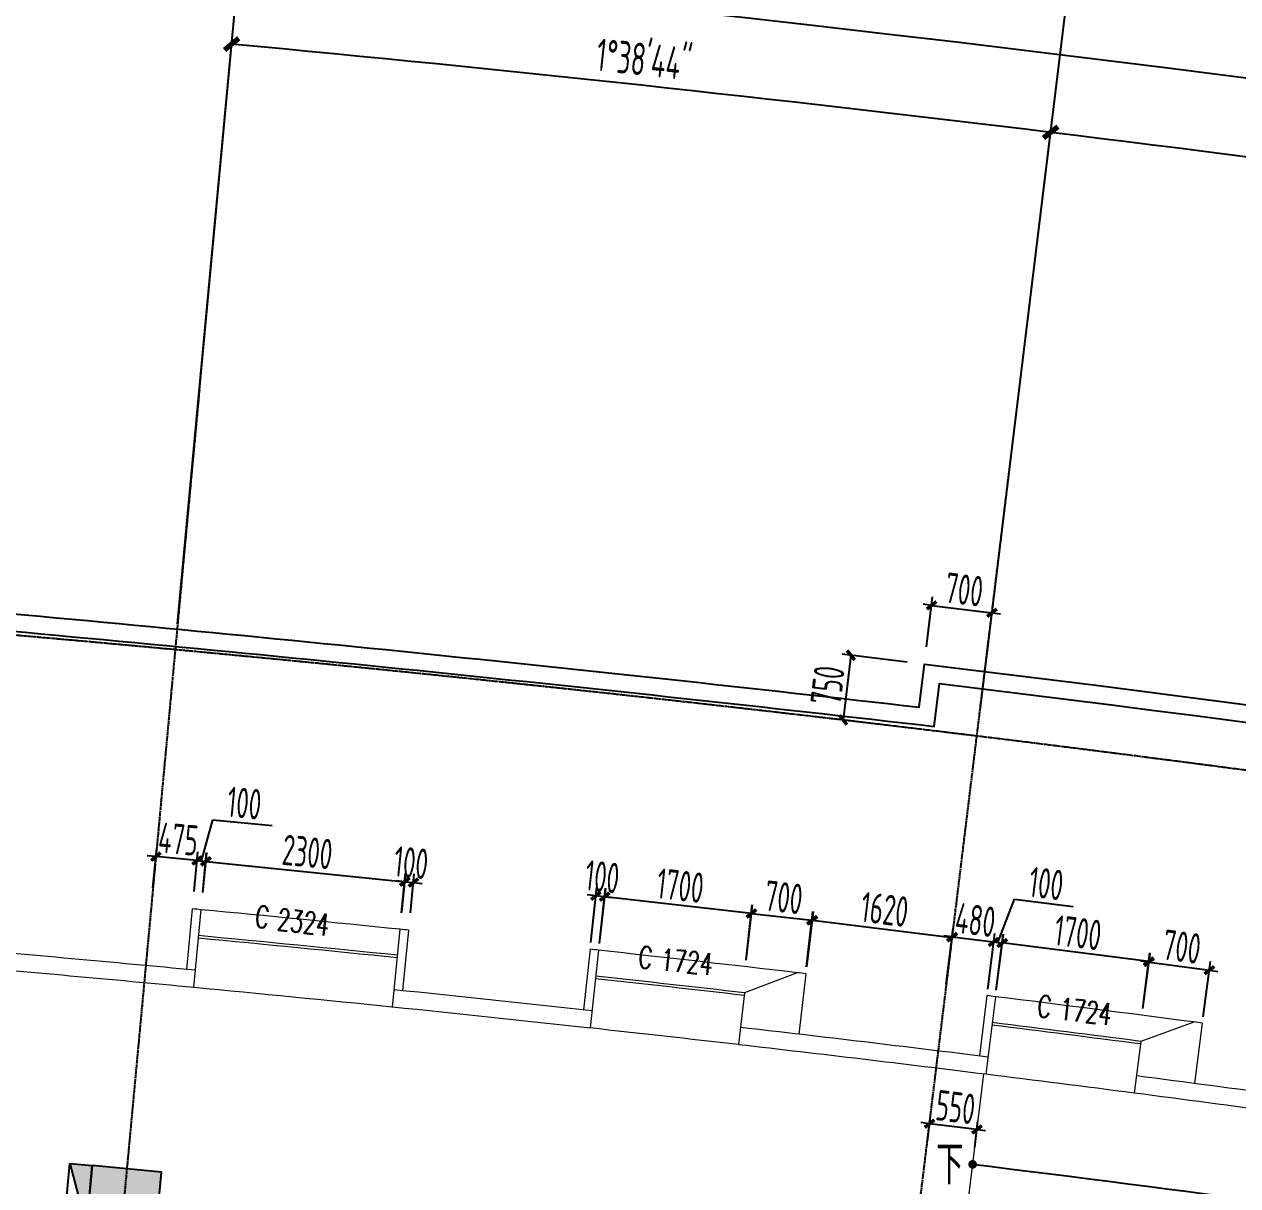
# Model space of a CAD drawing. Header units: millimetres. Extents: x 11515858 to 24947533, y -12784974 to -6116114.
# Drawn here: x 11806993 to 11820965, y -6378442 to -6365076 of the extents above; entities that cross this region are included whole.
import ezdxf
from ezdxf.enums import TextEntityAlignment as Align

# ---------------------------------------------------------------- set-up
doc = ezdxf.new("R2010")
doc.units = ezdxf.units.MM
doc.header["$LTSCALE"] = 10
for name, pattern in [('A2-RG-AXIS$0$CENTER', [2, 1.25, -0.25, 0.25, -0.25]), ('A2-RG-AXIS$0$DOTE', [2.42, 2, -0.2, 0.02, -0.2]), ('A2-RI-F2$0$DOT2', [0.125, 0, -0.125])]:
    doc.linetypes.add(name, pattern=pattern)
for name, color, linetype in [('A2-RB-F2$0$$34$A-DIMS-100', 1, 'Continuous'), ('A2-RB-F2$0$A-DIMS-100', 1, 'Continuous'), ('A2-RG-AXIS$0$A-AXIS', 1, 'Continuous'), ('A2-RG-AXIS$0$A-DIMS-100', 1, 'Continuous'), ('A2-RG-AXIS$0$A-GRID', 1, 'A2-RG-AXIS$0$CENTER'), ('A2-RI-F2$0$$0$AUDIT_D_120618114340-341', 1, 'Continuous'), ('A2-RI-F2$0$0P-FE-HY', 141, 'Continuous'), ('A2-RI-F2$0$A-ROOF-EDGE', 2, 'Continuous'), ('A2-RI-F2$0$A-STRS', 50, 'Continuous'), ('A2-RI-F2$0$A-SYMB-AREA', 4, 'Continuous'), ('A2-RI-F2$0$A-SYMB-DOOR', 4, 'Continuous'), ('A2-RI-F2$0$A-SYMB-NAME', 4, 'Continuous'), ('A2-RS-F2$0$A-HATH-GRAY', 8, 'Continuous'), ('A2-RS-F2$0$A-WALL-CONC', 6, 'Continuous')]:
    doc.layers.add(name, color=color, linetype=linetype)
for name, color, linetype, lineweight in [('A2-RI-F2$0$A-ANNO-TEXT', 2, 'Continuous', 5), ('A2-RI-F2$0$A-FLOR-OTLN', 4, 'A2-RI-F2$0$DOT2', 5), ('A2-RI-F2$0$A-FLOR-STRS', 2, 'Continuous', 5), ('A2-RI-F2$0$A-GLAZ', 140, 'Continuous', 5), ('A2-RI-F2$0$A-WALL', 7, 'Continuous', 5)]:
    doc.layers.add(name, color=color, linetype=linetype, lineweight=lineweight)
doc.styles.add('A2-RB-F2$0$$0$XD2008', font='hzs.shx', dxfattribs={"width": 0.7, "bigfont": 'hztxt.shx'})
doc.styles.add('A2-RB-F2$0$XD2008', font='hzs.shx', dxfattribs={"width": 0.7, "bigfont": 'hztxt.shx'})
doc.styles.add('A2-RG-AXIS$0$XD2008', font='hzs.shx', dxfattribs={"width": 0.7, "bigfont": 'hztxt.shx'})
doc.styles.add('A2-RI-F2$0$ECADI', font='hzs.shx', dxfattribs={"width": 0.7, "bigfont": 'hztxt.shx'})
doc.styles.add('A2-RI-F2$0$ECADI-TXT', font='simplex.shx', dxfattribs={"bigfont": 'hztxt.shx'})
doc.dimstyles.new('A2-RB-F2$0$$0$XD100$0', dxfattribs={"dimscale": 100, "dimtxt": 3.5, "dimasz": 1, "dimexe": 1, "dimexo": 2, "dimgap": 0.5, "dimtad": 1, "dimdec": 0, "dimdsep": 46, "dimtxsty": 'A2-RB-F2$0$$0$XD2008', "dimblk1": 'A2-RB-F2$0$$20$_ArchTick', "dimblk2": 'A2-RB-F2$0$$20$_ArchTick', "dimsah": 1, "dimcen": 2.5, "dimclrt": 4, "dimaunit": 1, "dimadec": 0, "dimazin": 0, "dimtfac": 1, "dimtdec": 0, "dimtix": 1, "dimtmove": 2, "dimatfit": 3, "dimfxl": 0, "dimtolj": 1, "dimtzin": 0, "dimarcsym": 0})
doc.dimstyles.new('A2-RB-F2$0$XD100$0', dxfattribs={"dimscale": 100, "dimtxt": 3.5, "dimasz": 1, "dimexe": 1, "dimexo": 2, "dimgap": 0.5, "dimtad": 1, "dimdec": 0, "dimdsep": 46, "dimtxsty": 'A2-RB-F2$0$XD2008', "dimblk1": 'A2-RB-F2$0$_ArchTick', "dimblk2": 'A2-RB-F2$0$_ArchTick', "dimsah": 1, "dimcen": 2.5, "dimclrt": 4, "dimaunit": 1, "dimadec": 0, "dimazin": 0, "dimtfac": 1, "dimtdec": 0, "dimtix": 1, "dimtmove": 1, "dimatfit": 3, "dimfxl": 0, "dimtolj": 1, "dimtzin": 0, "dimarcsym": 0})
doc.dimstyles.new('A2-RG-AXIS$0$XD150', dxfattribs={"dimscale": 300, "dimtxt": 2.5, "dimasz": 1.5, "dimexe": 1, "dimexo": 2, "dimgap": 0.5, "dimtad": 1, "dimdec": 0, "dimdsep": 46, "dimtxsty": 'A2-RG-AXIS$0$XD2008', "dimcen": 2.5, "dimclrt": 4, "dimaunit": 1, "dimadec": 3, "dimazin": 0, "dimtfac": 1, "dimtdec": 0, "dimtmove": 2, "dimatfit": 3, "dimfxl": 0, "dimtolj": 1, "dimtzin": 0, "dimarcsym": 0})

# ---------------------------------------------------------------- blocks, each defined once
blk = doc.blocks.new('A2-RG-AXIS$0$_ArchTick')
at = {"color": 0, "linetype": 'ByBlock', "const_width": 0.4}
blk.add_lwpolyline([(-0.5, -0.5), (0.5, 0.5)], dxfattribs=at)
blk = doc.blocks.new('*D1242')
at = {"layer": 'A2-RG-AXIS$0$A-DIMS-100', "color": 0, "lineweight": -2, "ltscale": 3, "transparency": 16777216}
for p, q in [((11753070, -6371598), (11752455, -6363872)), ((11854556, -6379588), (11856371, -6372053))]:
    blk.add_line(p, q, dxfattribs=at)
blk.add_arc((11778731, -6694179), 331200, 76.44866, 94.54827, dxfattribs=at)
at = {"layer": 'Defpoints', "color": 0, "ltscale": 3, "transparency": 16777216}
for p in [(11822065, -6365826), (11753093, -6371897), (11854485, -6379879), (11778731, -6694179)]:
    blk.add_point(p, dxfattribs=at)
at = {"layer": 'A2-RG-AXIS$0$A-DIMS-100', "color": 0, "lineweight": -2, "ltscale": 3, "transparency": 16777216, "xscale": 150, "yscale": 150, "zscale": 150}
for p, rotation in [((11752467, -6364022), 184.5482656226652), ((11856336, -6372199), 346.4486630674553)]:
    blk.add_blockref('A2-RG-AXIS$0$_ArchTick', p, dxfattribs=dict(at, rotation=rotation))
at = {"layer": 'A2-RG-AXIS$0$A-DIMS-100', "color": 4, "ltscale": 3, "transparency": 16777216, "insert": (11804749, -6363703), "char_height": 375, "attachment_point": 5, "rotation": 355.4985, "style": 'A2-RG-AXIS$0$XD2008'}
blk.add_mtext('\\A1;18°5\'59"', dxfattribs=at)
blk = doc.blocks.new('*D1292')
at = {"layer": 'A2-RG-AXIS$0$A-DIMS-100', "color": 0, "lineweight": -2, "ltscale": 3, "transparency": 16777216}
for p, q in [((11817998, -6372970), (11818829, -6366171)), ((11827205, -6374230), (11828231, -6367457))]:
    blk.add_line(p, q, dxfattribs=at)
blk.add_arc((11778731, -6694179), 330300, 81.38492, 83.03033, dxfattribs=at)
at = {"layer": 'Defpoints', "color": 0, "ltscale": 3, "transparency": 16777216}
for p in [(11825080, -6367147), (11817961, -6373268), (11827160, -6374527), (11778731, -6694179)]:
    blk.add_point(p, dxfattribs=at)
at = {"layer": 'A2-RG-AXIS$0$A-DIMS-100', "color": 0, "lineweight": -2, "ltscale": 3, "transparency": 16777216, "xscale": 150, "yscale": 150, "zscale": 150}
for p, rotation in [((11818811, -6366319), 173.0303346336148), ((11828208, -6367606), 351.3849162218818)]:
    blk.add_blockref('A2-RG-AXIS$0$_ArchTick', p, dxfattribs=dict(at, rotation=rotation))
at = {"layer": 'A2-RG-AXIS$0$A-DIMS-100', "color": 4, "ltscale": 3, "transparency": 16777216, "insert": (11823554, -6366633), "char_height": 375, "attachment_point": 5, "rotation": 352.2076, "style": 'A2-RG-AXIS$0$XD2008'}
blk.add_mtext('\\A1;1°38\'44"', dxfattribs=at)
blk = doc.blocks.new('*D1296')
at = {"layer": 'A2-RG-AXIS$0$A-DIMS-100', "color": 0, "lineweight": -2, "ltscale": 3, "transparency": 16777216}
for p, q in [((11808758, -6371975), (11809394, -6365154)), ((11817998, -6372970), (11818829, -6366171))]:
    blk.add_line(p, q, dxfattribs=at)
blk.add_arc((11778731, -6694179), 330300, 83.03034, 84.67576, dxfattribs=at)
at = {"layer": 'Defpoints', "color": 0, "ltscale": 3, "transparency": 16777216}
for p in [(11815670, -6365951), (11808730, -6372274), (11817961, -6373268), (11778731, -6694179)]:
    blk.add_point(p, dxfattribs=at)
at = {"layer": 'A2-RG-AXIS$0$A-DIMS-100', "color": 0, "lineweight": -2, "ltscale": 3, "transparency": 16777216, "xscale": 150, "yscale": 150, "zscale": 150}
for p, rotation in [((11809380, -6365304), 174.6757570742864), ((11818811, -6366319), 353.0303386625535)]:
    blk.add_blockref('A2-RG-AXIS$0$_ArchTick', p, dxfattribs=dict(at, rotation=rotation))
at = {"layer": 'A2-RG-AXIS$0$A-DIMS-100', "color": 4, "ltscale": 3, "transparency": 16777216, "insert": (11814131, -6365481), "char_height": 375, "attachment_point": 5, "rotation": 353.853, "style": 'A2-RG-AXIS$0$XD2008'}
blk.add_mtext('\\A1;1°38\'44"', dxfattribs=at)
blk = doc.blocks.new('A2-RB-F2$0$_ArchTick')
at = {"color": 0, "linetype": 'ByBlock', "const_width": 0.4}
blk.add_lwpolyline([(-0.5, -0.5), (0.5, 0.5)], dxfattribs=at)
blk = doc.blocks.new('*D1592')
at = {"layer": 'A2-RB-F2$0$A-DIMS-100', "color": 0, "lineweight": -2, "transparency": 16777216}
for p, q in [((11817159, -6372415), (11816411, -6372325)), ((11816510, -6372337), (11816421, -6373082)), ((11817069, -6373160), (11816321, -6373070))]:
    blk.add_line(p, q, dxfattribs=at)
at = {"layer": 'Defpoints', "color": 0, "transparency": 16777216}
for p in [(11817357, -6372439), (11816421, -6373082), (11817268, -6373184)]:
    blk.add_point(p, dxfattribs=at)
at = {"layer": 'A2-RB-F2$0$A-DIMS-100', "color": 0, "lineweight": -2, "transparency": 16777216, "xscale": 100, "yscale": 100, "zscale": 100}
for p, rotation in [((11816510, -6372337), 83.15410492164929), ((11816421, -6373082), 263.1541049216493)]:
    blk.add_blockref('A2-RB-F2$0$_ArchTick', p, dxfattribs=dict(at, rotation=rotation))
at = {"layer": 'A2-RB-F2$0$A-DIMS-100', "color": 4, "transparency": 16777216, "insert": (11816242, -6372683), "char_height": 350, "attachment_point": 5, "rotation": 83.1541, "style": 'A2-RB-F2$0$XD2008'}
blk.add_mtext('\\A1;750', dxfattribs=at)
blk = doc.blocks.new('*D1593')
at = {"layer": 'A2-RB-F2$0$A-DIMS-100', "color": 0, "lineweight": -2, "transparency": 16777216}
for p, q in [((11817382, -6372241), (11817452, -6371664)), ((11817440, -6371763), (11817341, -6371751)), ((11817440, -6371763), (11818135, -6371848)), ((11818076, -6372326), (11818147, -6371749)), ((11818135, -6371848), (11818234, -6371860))]:
    blk.add_line(p, q, dxfattribs=at)
at = {"layer": 'Defpoints', "color": 0, "transparency": 16777216}
for p in [(11818135, -6371848), (11817357, -6372439), (11818052, -6372524)]:
    blk.add_point(p, dxfattribs=at)
at = {"layer": 'A2-RB-F2$0$A-DIMS-100', "color": 0, "lineweight": -2, "transparency": 16777216, "xscale": 100, "yscale": 100, "zscale": 100}
for p, rotation in [((11817440, -6371763), 353.0303346336293), ((11818135, -6371848), 173.0303346336294)]:
    blk.add_blockref('A2-RB-F2$0$_ArchTick', p, dxfattribs=dict(at, rotation=rotation))
at = {"layer": 'A2-RB-F2$0$A-DIMS-100', "color": 4, "transparency": 16777216, "insert": (11817815, -6371582), "char_height": 350, "attachment_point": 5, "rotation": 353.0303, "style": 'A2-RB-F2$0$XD2008'}
blk.add_mtext('\\A1;700', dxfattribs=at)
blk = doc.blocks.new('A2-RB-F2$0$$20$_ArchTick')
at = {"color": 0, "linetype": 'ByBlock', "const_width": 0.4}
blk.add_lwpolyline([(-0.5, -0.5), (0.5, 0.5)], dxfattribs=at)
blk = doc.blocks.new('*D2080')
at = {"layer": 'A2-RB-F2$0$$34$A-DIMS-100', "color": 0, "lineweight": -2, "ltscale": 3, "transparency": 16777216}
for p, q in [((11817391, -6377933), (11817428, -6377629)), ((11817416, -6377728), (11817317, -6377716)), ((11817962, -6377795), (11817416, -6377728)), ((11817937, -6378000), (11817974, -6377696)), ((11817962, -6377795), (11818061, -6377807))]:
    blk.add_line(p, q, dxfattribs=at)
at = {"layer": 'Defpoints', "color": 0, "ltscale": 3, "transparency": 16777216}
for p in [(11817416, -6377728), (11817367, -6378132), (11817912, -6378199)]:
    blk.add_point(p, dxfattribs=at)
at = {"layer": 'A2-RB-F2$0$$34$A-DIMS-100', "color": 0, "lineweight": -2, "ltscale": 3, "transparency": 16777216, "xscale": 100, "yscale": 100, "zscale": 100}
for p, rotation in [((11817416, -6377728), 353.030336740552), ((11817962, -6377795), 173.030336740552)]:
    blk.add_blockref('A2-RB-F2$0$$20$_ArchTick', p, dxfattribs=dict(at, rotation=rotation))
at = {"layer": 'A2-RB-F2$0$$34$A-DIMS-100', "color": 4, "ltscale": 3, "transparency": 16777216, "insert": (11817716, -6377538), "char_height": 350, "attachment_point": 5, "rotation": 353.0303, "style": 'A2-RB-F2$0$$0$XD2008'}
blk.add_mtext('\\A1;550', dxfattribs=at)
blk = doc.blocks.new('*D2093')
at = {"layer": 'A2-RB-F2$0$$34$A-DIMS-100', "color": 0, "lineweight": -2, "transparency": 16777216}
blk.add_arc((11778794, -6693505), 295491, 84.67576, 85.29788, dxfattribs=at)
at = {"layer": 'Defpoints', "color": 0, "transparency": 16777216}
for p in [(11809009, -6369287), (11803122, -6397728), (11805148, -6399191), (11802974, -6399522), (11805278, -6409313)]:
    blk.add_point(p, dxfattribs=at)
at = {"layer": 'A2-RB-F2$0$$34$A-DIMS-100', "color": 0, "lineweight": -2, "transparency": 16777216, "xscale": 100, "yscale": 100, "zscale": 100}
for p, rotation in [((11803017, -6399008), 175.2978833701957), ((11806213, -6399288), 354.6757551522803)]:
    blk.add_blockref('A2-RB-F2$0$$20$_ArchTick', p, dxfattribs=dict(at, rotation=rotation))
at = {"layer": 'A2-RB-F2$0$$34$A-DIMS-100', "color": 4, "transparency": 16777216, "insert": (11804638, -6398886), "char_height": 350, "attachment_point": 5, "rotation": 354.9868, "style": 'A2-RB-F2$0$$0$XD2008'}
blk.add_mtext('\\A1;0°37\'20"', dxfattribs=at)
blk = doc.blocks.new('*D2094')
at = {"layer": 'A2-RB-F2$0$$34$A-DIMS-100', "color": 0, "lineweight": -2, "transparency": 16777216}
blk.add_arc((11776657, -6716435), 318521, 84.39362, 84.67576, dxfattribs=at)
at = {"layer": 'Defpoints', "color": 0, "transparency": 16777216}
for p in [(11809009, -6369287), (11807899, -6398160), (11807254, -6399387), (11807724, -6399951), (11805278, -6409313)]:
    blk.add_point(p, dxfattribs=at)
at = {"layer": 'A2-RB-F2$0$$34$A-DIMS-100', "color": 0, "lineweight": -2, "transparency": 16777216, "xscale": 100, "yscale": 100, "zscale": 100}
for p, rotation in [((11806213, -6399288), 174.6757551522774), ((11807774, -6399438), 354.3936232043588)]:
    blk.add_blockref('A2-RB-F2$0$$20$_ArchTick', p, dxfattribs=dict(at, rotation=rotation))
at = {"layer": 'A2-RB-F2$0$$34$A-DIMS-100', "color": 4, "transparency": 16777216, "insert": (11807018, -6399105), "char_height": 350, "attachment_point": 5, "rotation": 354.5347, "style": 'A2-RB-F2$0$$0$XD2008'}
blk.add_mtext('\\A1;0°16\'56"', dxfattribs=at)
blk = doc.blocks.new('*D1965')
at = {"layer": 'A2-RB-F2$0$A-DIMS-100', "color": 0, "lineweight": -2, "transparency": 16777216}
for p, q in [((11809032, -6374704), (11809165, -6374231)), ((11809165, -6374231), (11809846, -6374295)), ((11808949, -6375056), (11808992, -6374600)), ((11809048, -6375066), (11809092, -6374609)), ((11808983, -6374699), (11809082, -6374709))]:
    blk.add_line(p, q, dxfattribs=at)
at = {"layer": 'Defpoints', "color": 0, "transparency": 16777216}
for p in [(11809082, -6374709), (11808930, -6375255), (11809029, -6375265)]:
    blk.add_point(p, dxfattribs=at)
at = {"layer": 'A2-RB-F2$0$A-DIMS-100', "color": 0, "lineweight": -2, "transparency": 16777216, "xscale": 100, "yscale": 100, "zscale": 100}
for p, rotation in [((11808983, -6374699), 174.5727066290657), ((11809082, -6374709), 354.5727066290656)]:
    blk.add_blockref('A2-RB-F2$0$_ArchTick', p, dxfattribs=dict(at, rotation=rotation))
at = {"layer": 'A2-RB-F2$0$A-DIMS-100', "color": 4, "transparency": 16777216, "insert": (11809527, -6374039), "char_height": 350, "attachment_point": 5, "rotation": 354.5727, "style": 'A2-RB-F2$0$XD2008'}
blk.add_mtext('\\A1;100', dxfattribs=at)
blk = doc.blocks.new('*D1966')
at = {"layer": 'A2-RB-F2$0$A-DIMS-100', "color": 0, "lineweight": -2, "transparency": 16777216}
for p, q in [((11808475, -6375012), (11808518, -6374556)), ((11808948, -6375056), (11808991, -6374600)), ((11808508, -6374655), (11808409, -6374646)), ((11808982, -6374699), (11808508, -6374655)), ((11808982, -6374699), (11809081, -6374709))]:
    blk.add_line(p, q, dxfattribs=at)
at = {"layer": 'Defpoints', "color": 0, "transparency": 16777216}
for p in [(11808508, -6374655), (11808457, -6375211), (11808930, -6375255)]:
    blk.add_point(p, dxfattribs=at)
at = {"layer": 'A2-RB-F2$0$A-DIMS-100', "color": 0, "lineweight": -2, "transparency": 16777216, "xscale": 100, "yscale": 100, "zscale": 100}
for p, rotation in [((11808508, -6374655), 354.6757551522802), ((11808982, -6374699), 174.6757551522802)]:
    blk.add_blockref('A2-RB-F2$0$_ArchTick', p, dxfattribs=dict(at, rotation=rotation))
at = {"layer": 'A2-RB-F2$0$A-DIMS-100', "color": 4, "transparency": 16777216, "insert": (11808766, -6374453), "char_height": 350, "attachment_point": 5, "rotation": 354.6758, "style": 'A2-RB-F2$0$XD2008'}
blk.add_mtext('\\A1;475', dxfattribs=at)
blk = doc.blocks.new('*D1967')
at = {"layer": 'A2-RB-F2$0$A-DIMS-100', "color": 0, "lineweight": -2, "transparency": 16777216}
for p, q in [((11809050, -6375066), (11809096, -6374610)), ((11809086, -6374709), (11811374, -6374943)), ((11811337, -6375300), (11811384, -6374844))]:
    blk.add_line(p, q, dxfattribs=at)
at = {"layer": 'Defpoints', "color": 0, "transparency": 16777216}
for p in [(11811374, -6374943), (11809029, -6375265), (11811317, -6375499)]:
    blk.add_point(p, dxfattribs=at)
at = {"layer": 'A2-RB-F2$0$A-DIMS-100', "color": 0, "lineweight": -2, "transparency": 16777216, "xscale": 100, "yscale": 100, "zscale": 100}
for p, rotation in [((11809086, -6374709), 174.1645974553988), ((11811374, -6374943), 354.1645974553988)]:
    blk.add_blockref('A2-RB-F2$0$_ArchTick', p, dxfattribs=dict(at, rotation=rotation))
at = {"layer": 'A2-RB-F2$0$A-DIMS-100', "color": 4, "transparency": 16777216, "insert": (11810253, -6374602), "char_height": 350, "attachment_point": 5, "rotation": 354.1646, "style": 'A2-RB-F2$0$XD2008'}
blk.add_mtext('\\A1;2300', dxfattribs=at)
blk = doc.blocks.new('*D1968')
at = {"layer": 'A2-RB-F2$0$A-DIMS-100', "color": 0, "lineweight": -2, "transparency": 16777216}
for p, q in [((11811339, -6375292), (11811385, -6374844)), ((11811439, -6375302), (11811484, -6374854)), ((11811375, -6374943), (11811275, -6374933)), ((11811375, -6374943), (11811474, -6374953)), ((11811474, -6374953), (11811574, -6374964))]:
    blk.add_line(p, q, dxfattribs=at)
at = {"layer": 'Defpoints', "color": 0, "transparency": 16777216}
for p in [(11811474, -6374953), (11811319, -6375491), (11811418, -6375501)]:
    blk.add_point(p, dxfattribs=at)
at = {"layer": 'A2-RB-F2$0$A-DIMS-100', "color": 0, "lineweight": -2, "transparency": 16777216, "xscale": 100, "yscale": 100, "zscale": 100}
for p, rotation in [((11811375, -6374943), 354.1612006052979), ((11811474, -6374953), 174.1612006052979)]:
    blk.add_blockref('A2-RB-F2$0$_ArchTick', p, dxfattribs=dict(at, rotation=rotation))
at = {"layer": 'A2-RB-F2$0$A-DIMS-100', "color": 4, "transparency": 16777216, "insert": (11811447, -6374725), "char_height": 350, "attachment_point": 5, "rotation": 354.1612, "style": 'A2-RB-F2$0$XD2008'}
blk.add_mtext('\\A1;100', dxfattribs=at)
blk = doc.blocks.new('*D1969')
at = {"layer": 'A2-RB-F2$0$A-DIMS-100', "color": 0, "lineweight": -2, "transparency": 16777216}
for p, q in [((11813616, -6375653), (11813688, -6375017)), ((11815366, -6375309), (11813677, -6375116)), ((11815305, -6375846), (11815377, -6375210))]:
    blk.add_line(p, q, dxfattribs=at)
at = {"layer": 'Defpoints', "color": 0, "transparency": 16777216}
for p in [(11813677, -6375116), (11813593, -6375852), (11815282, -6376045)]:
    blk.add_point(p, dxfattribs=at)
at = {"layer": 'A2-RB-F2$0$A-DIMS-100', "color": 0, "lineweight": -2, "transparency": 16777216, "xscale": 100, "yscale": 100, "zscale": 100}
for p, rotation in [((11813677, -6375116), 173.4810213581036), ((11815366, -6375309), 353.4810213581036)]:
    blk.add_blockref('A2-RB-F2$0$_ArchTick', p, dxfattribs=dict(at, rotation=rotation))
at = {"layer": 'A2-RB-F2$0$A-DIMS-100', "color": 4, "transparency": 16777216, "insert": (11814547, -6374989), "char_height": 350, "attachment_point": 5, "rotation": 353.481, "style": 'A2-RB-F2$0$XD2008'}
blk.add_mtext('\\A1;1700', dxfattribs=at)
blk = doc.blocks.new('*D1970')
at = {"layer": 'A2-RB-F2$0$A-DIMS-100', "color": 0, "lineweight": -2, "transparency": 16777216}
for p, q in [((11813515, -6375642), (11813585, -6375005)), ((11813615, -6375653), (11813684, -6375016)), ((11813574, -6375105), (11813475, -6375094)), ((11813674, -6375116), (11813574, -6375105)), ((11813674, -6375116), (11813773, -6375127))]:
    blk.add_line(p, q, dxfattribs=at)
at = {"layer": 'Defpoints', "color": 0, "transparency": 16777216}
for p in [(11813574, -6375105), (11813494, -6375841), (11813593, -6375852)]:
    blk.add_point(p, dxfattribs=at)
at = {"layer": 'A2-RB-F2$0$A-DIMS-100', "color": 0, "lineweight": -2, "transparency": 16777216, "xscale": 100, "yscale": 100, "zscale": 100}
for p, rotation in [((11813574, -6375105), 353.7499017092946), ((11813674, -6375116), 173.7499017092946)]:
    blk.add_blockref('A2-RB-F2$0$_ArchTick', p, dxfattribs=dict(at, rotation=rotation))
at = {"layer": 'A2-RB-F2$0$A-DIMS-100', "color": 4, "transparency": 16777216, "insert": (11813648, -6374887), "char_height": 350, "attachment_point": 5, "rotation": 353.7499, "style": 'A2-RB-F2$0$XD2008'}
blk.add_mtext('\\A1;100', dxfattribs=at)
blk = doc.blocks.new('*D1971')
at = {"layer": 'A2-RB-F2$0$A-DIMS-100', "color": 0, "lineweight": -2, "transparency": 16777216}
for p, q in [((11815364, -6375309), (11815264, -6375298)), ((11815304, -6375846), (11815375, -6375210)), ((11815364, -6375309), (11816060, -6375387)), ((11816000, -6375923), (11816071, -6375287)), ((11816060, -6375387), (11816159, -6375398))]:
    blk.add_line(p, q, dxfattribs=at)
at = {"layer": 'Defpoints', "color": 0, "transparency": 16777216}
for p in [(11816060, -6375387), (11815282, -6376045), (11815978, -6376122)]:
    blk.add_point(p, dxfattribs=at)
at = {"layer": 'A2-RB-F2$0$A-DIMS-100', "color": 0, "lineweight": -2, "transparency": 16777216, "xscale": 100, "yscale": 100, "zscale": 100}
for p, rotation in [((11815364, -6375309), 353.644490355211), ((11816060, -6375387), 173.6444903552109)]:
    blk.add_blockref('A2-RB-F2$0$_ArchTick', p, dxfattribs=dict(at, rotation=rotation))
at = {"layer": 'A2-RB-F2$0$A-DIMS-100', "color": 4, "transparency": 16777216, "insert": (11815737, -6375124), "char_height": 350, "attachment_point": 5, "rotation": 353.6445, "style": 'A2-RB-F2$0$XD2008'}
blk.add_mtext('\\A1;700', dxfattribs=at)
blk = doc.blocks.new('*D1904')
at = {"layer": 'A2-RB-F2$0$A-DIMS-100', "color": 0, "lineweight": -2, "transparency": 16777216}
for p, q in [((11816002, -6375924), (11816080, -6375288)), ((11816068, -6375387), (11817675, -6375584)), ((11817609, -6376121), (11817687, -6375485))]:
    blk.add_line(p, q, dxfattribs=at)
at = {"layer": 'Defpoints', "color": 0, "transparency": 16777216}
for p in [(11817675, -6375584), (11815978, -6376122), (11817585, -6376319)]:
    blk.add_point(p, dxfattribs=at)
at = {"layer": 'A2-RB-F2$0$A-DIMS-100', "color": 0, "lineweight": -2, "transparency": 16777216, "xscale": 100, "yscale": 100, "zscale": 100}
for p, rotation in [((11816068, -6375387), 173.018285638116), ((11817675, -6375584), 353.018285638116)]:
    blk.add_blockref('A2-RB-F2$0$_ArchTick', p, dxfattribs=dict(at, rotation=rotation))
at = {"layer": 'A2-RB-F2$0$A-DIMS-100', "color": 4, "transparency": 16777216, "insert": (11816899, -6375262), "char_height": 350, "attachment_point": 5, "rotation": 353.0183, "style": 'A2-RB-F2$0$XD2008'}
blk.add_mtext('\\A1;1620', dxfattribs=at)
blk = doc.blocks.new('*D1913')
at = {"layer": 'A2-RB-F2$0$A-DIMS-100', "color": 0, "lineweight": -2, "transparency": 16777216}
for p, q in [((11817678, -6375578), (11817579, -6375565)), ((11817610, -6376120), (11817690, -6375478)), ((11817678, -6375578), (11818154, -6375637)), ((11818086, -6376179), (11818166, -6375538)), ((11818154, -6375637), (11818253, -6375650))]:
    blk.add_line(p, q, dxfattribs=at)
at = {"layer": 'Defpoints', "color": 0, "transparency": 16777216}
for p in [(11818154, -6375637), (11817585, -6376318), (11818061, -6376378)]:
    blk.add_point(p, dxfattribs=at)
at = {"layer": 'A2-RB-F2$0$A-DIMS-100', "color": 0, "lineweight": -2, "transparency": 16777216, "xscale": 100, "yscale": 100, "zscale": 100}
for p, rotation in [((11817678, -6375578), 352.876602432775), ((11818154, -6375637), 172.8766024327749)]:
    blk.add_blockref('A2-RB-F2$0$_ArchTick', p, dxfattribs=dict(at, rotation=rotation))
at = {"layer": 'A2-RB-F2$0$A-DIMS-100', "color": 4, "transparency": 16777216, "insert": (11817944, -6375384), "char_height": 350, "attachment_point": 5, "rotation": 352.8766, "style": 'A2-RB-F2$0$XD2008'}
blk.add_mtext('\\A1;480', dxfattribs=at)
blk = doc.blocks.new('*D1914')
at = {"layer": 'A2-RB-F2$0$A-DIMS-100', "color": 0, "lineweight": -2, "transparency": 16777216}
for p, q in [((11818203, -6375643), (11818393, -6375146)), ((11818393, -6375146), (11819071, -6375230)), ((11818086, -6376179), (11818166, -6375538)), ((11818185, -6376192), (11818265, -6375550)), ((11818153, -6375637), (11818253, -6375649))]:
    blk.add_line(p, q, dxfattribs=at)
at = {"layer": 'Defpoints', "color": 0, "transparency": 16777216}
for p in [(11818253, -6375649), (11818061, -6376378), (11818161, -6376390)]:
    blk.add_point(p, dxfattribs=at)
at = {"layer": 'A2-RB-F2$0$A-DIMS-100', "color": 0, "lineweight": -2, "transparency": 16777216, "xscale": 100, "yscale": 100, "zscale": 100}
for p, rotation in [((11818153, -6375637), 172.9269576004027), ((11818253, -6375649), 352.9269576004028)]:
    blk.add_blockref('A2-RB-F2$0$_ArchTick', p, dxfattribs=dict(at, rotation=rotation))
at = {"layer": 'A2-RB-F2$0$A-DIMS-100', "color": 4, "transparency": 16777216, "insert": (11818760, -6374965), "char_height": 350, "attachment_point": 5, "rotation": 352.927, "style": 'A2-RB-F2$0$XD2008'}
blk.add_mtext('\\A1;100', dxfattribs=at)
blk = doc.blocks.new('*D1915')
at = {"layer": 'A2-RB-F2$0$A-DIMS-100', "color": 0, "lineweight": -2, "transparency": 16777216}
for p, q in [((11818185, -6376192), (11818266, -6375549)), ((11819940, -6375860), (11818254, -6375648)), ((11819871, -6376404), (11819952, -6375761))]:
    blk.add_line(p, q, dxfattribs=at)
at = {"layer": 'Defpoints', "color": 0, "transparency": 16777216}
for p in [(11818254, -6375648), (11818160, -6376390), (11819846, -6376602)]:
    blk.add_point(p, dxfattribs=at)
at = {"layer": 'A2-RB-F2$0$A-DIMS-100', "color": 0, "lineweight": -2, "transparency": 16777216, "xscale": 100, "yscale": 100, "zscale": 100}
for p, rotation in [((11818254, -6375648), 172.8241968265831), ((11819940, -6375860), 352.8241968265831)]:
    blk.add_blockref('A2-RB-F2$0$_ArchTick', p, dxfattribs=dict(at, rotation=rotation))
at = {"layer": 'A2-RB-F2$0$A-DIMS-100', "color": 4, "transparency": 16777216, "insert": (11819125, -6375531), "char_height": 350, "attachment_point": 5, "rotation": 352.8242, "style": 'A2-RB-F2$0$XD2008'}
blk.add_mtext('\\A1;1700', dxfattribs=at)
blk = doc.blocks.new('*D1916')
at = {"layer": 'A2-RB-F2$0$A-DIMS-100', "color": 0, "lineweight": -2, "transparency": 16777216}
for p, q in [((11819944, -6375869), (11819845, -6375856)), ((11819873, -6376404), (11819957, -6375770)), ((11819944, -6375869), (11820638, -6375962)), ((11820567, -6376497), (11820651, -6375863)), ((11820638, -6375962), (11820737, -6375975))]:
    blk.add_line(p, q, dxfattribs=at)
at = {"layer": 'Defpoints', "color": 0, "transparency": 16777216}
for p in [(11820638, -6375962), (11819846, -6376602), (11820540, -6376695)]:
    blk.add_point(p, dxfattribs=at)
at = {"layer": 'A2-RB-F2$0$A-DIMS-100', "color": 0, "lineweight": -2, "transparency": 16777216, "xscale": 100, "yscale": 100, "zscale": 100}
for p, rotation in [((11819944, -6375869), 352.3993206021579), ((11820638, -6375962), 172.3993206021579)]:
    blk.add_blockref('A2-RB-F2$0$_ArchTick', p, dxfattribs=dict(at, rotation=rotation))
at = {"layer": 'A2-RB-F2$0$A-DIMS-100', "color": 4, "transparency": 16777216, "insert": (11820321, -6375692), "char_height": 350, "attachment_point": 5, "rotation": 352.3993, "style": 'A2-RB-F2$0$XD2008'}
blk.add_mtext('\\A1;700', dxfattribs=at)
blk = doc.blocks.new('A2-RS-F2')
at = {"layer": 'A2-RS-F2$0$A-HATH-GRAY', "ltscale": 3}
h = blk.add_hatch(color=256, dxfattribs=at)
h.paths.add_polyline_path([(11780371, -6378133), (11781371, -6378140), (11781380, -6376840), (11780380, -6376833)])
h.paths.add_polyline_path([(11771295, -6378216), (11772295, -6378194), (11772267, -6376895), (11771267, -6376916)])
h.paths.add_polyline_path([(11789445, -6378310), (11790445, -6378346), (11790491, -6377046), (11789491, -6377011)])
h.paths.add_polyline_path([(11794061, -6377996), (11794660, -6378034), (11794711, -6377236), (11794112, -6377197)])
h.paths.add_polyline_path([(11762226, -6378560), (11763225, -6378509), (11763159, -6377211), (11762160, -6377261)])
h.paths.add_polyline_path([(11756054, -6378846), (11756851, -6378783), (11756756, -6377587), (11755959, -6377650)])
h.paths.add_polyline_path([(11801644, -6378462), (11802243, -6378500), (11802294, -6377702), (11801696, -6377663)])
h.paths.add_polyline_path([(11751557, -6379698), (11752355, -6379635), (11752220, -6377940), (11751422, -6378003)])
h.paths.add_polyline_path([(11807664, -6379406), (11808460, -6379480), (11808572, -6378285), (11807775, -6378211)])
h.paths.add_polyline_path([(11816585, -6380403), (11817577, -6380525), (11817736, -6379235), (11816743, -6379113)])
h.paths.add_polyline_path([(11825579, -6381619), (11826568, -6381768), (11826763, -6380483), (11825774, -6380333)])
h.paths.add_polyline_path([(11793833, -6381539), (11794432, -6381577), (11794483, -6380779), (11793885, -6380740)])
h.paths.add_polyline_path([(11801417, -6382005), (11802015, -6382043), (11802067, -6381245), (11801468, -6381206)])
h.paths.add_polyline_path([(11834536, -6383085), (11835520, -6383263), (11835752, -6381984), (11834768, -6381806)])
h.paths.add_polyline_path([(11843442, -6384837), (11844420, -6385043), (11844688, -6383771), (11843710, -6383565)])
h.paths.add_polyline_path([(11849707, -6386048), (11850486, -6386227), (11850721, -6385255), (11849941, -6385076)])
h.paths.add_polyline_path([(11756691, -6386871), (11757489, -6386806), (11757394, -6385612), (11756597, -6385675)])
h.paths.add_polyline_path([(11752176, -6387474), (11752973, -6387410), (11752838, -6385716), (11752041, -6385779)])
h.paths.add_polyline_path([(11854132, -6387107), (11854912, -6387286), (11855146, -6386314), (11854366, -6386134)])
h.paths.add_polyline_path([(11793236, -6390821), (11793835, -6390859), (11793887, -6390061), (11793288, -6390022)])
h.paths.add_polyline_path([(11800820, -6391286), (11801419, -6391324), (11801470, -6390526), (11800871, -6390487)])
h.paths.add_polyline_path([(11847832, -6393825), (11848612, -6394005), (11848846, -6393033), (11848067, -6392853)])
h.paths.add_polyline_path([(11780263, -6394032), (11781263, -6394039), (11781272, -6392739), (11780272, -6392732)])
h.paths.add_polyline_path([(11771644, -6394112), (11772644, -6394090), (11772615, -6392791), (11771616, -6392812)])
h.paths.add_polyline_path([(11788881, -6394200), (11789880, -6394236), (11789926, -6392936), (11788927, -6392901)])
h.paths.add_polyline_path([(11793009, -6394364), (11793607, -6394402), (11793659, -6393604), (11793060, -6393565)])
h.paths.add_polyline_path([(11763031, -6394440), (11764030, -6394389), (11763964, -6393090), (11762965, -6393141)])
h.paths.add_polyline_path([(11757323, -6394797), (11758120, -6394731), (11758025, -6393537), (11757227, -6393600)])
h.paths.add_polyline_path([(11800592, -6394829), (11801191, -6394867), (11801242, -6394069), (11800643, -6394030)])
h.paths.add_polyline_path([(11852257, -6394884), (11853037, -6395064), (11853271, -6394091), (11852492, -6393912)])
h.paths.add_polyline_path([(11752786, -6395149), (11753584, -6395086), (11753449, -6393391), (11752652, -6393455)])
h.paths.add_polyline_path([(11806189, -6395237), (11806985, -6395311), (11807096, -6394116), (11806300, -6394042)])
h.paths.add_polyline_path([(11814656, -6396186), (11815648, -6396307), (11815806, -6395017), (11814813, -6394896)])
h.paths.add_polyline_path([(11823198, -6397340), (11824186, -6397490), (11824381, -6396205), (11823392, -6396055)])
h.paths.add_polyline_path([(11831682, -6398729), (11832663, -6398921), (11832913, -6397645), (11831931, -6397453)])
h.paths.add_polyline_path([(11840164, -6400383), (11841142, -6400589), (11841411, -6399317), (11840432, -6399110)])
edge = h.paths.add_edge_path()
edge.add_arc((11772286, -6400549), 450, 0, 360)
edge = h.paths.add_edge_path()
edge.add_arc((11789152, -6400664), 450, 0, 360)
edge = h.paths.add_edge_path()
edge.add_arc((11763857, -6400856), 450, 0, 360)
h.paths.add_polyline_path([(11845946, -6401652), (11846725, -6401831), (11846960, -6400859), (11846180, -6400679)])
edge = h.paths.add_edge_path()
edge.add_arc((11797576, -6401084), 450, 0, 360)
edge = h.paths.add_edge_path()
edge.add_arc((11755441, -6401404), 451, 0, 360)
edge = h.paths.add_edge_path()
edge.add_arc((11805984, -6401746), 450, 0, 360)
h.paths.add_polyline_path([(11850371, -6402710), (11851151, -6402890), (11851385, -6401917), (11850605, -6401738)])
edge = h.paths.add_edge_path()
edge.add_arc((11814369, -6402649), 450, 0, 360)
edge = h.paths.add_edge_path()
edge.add_arc((11822726, -6403793), 450, 0, 360)
edge = h.paths.add_edge_path()
edge.add_arc((11831046, -6405176), 450, 0, 360)
edge = h.paths.add_edge_path()
edge.add_arc((11839323, -6406797), 451, 0, 360)
edge = h.paths.add_edge_path()
edge.add_arc((11847549, -6408655), 451, 0, 360)
edge = h.paths.add_edge_path()
edge.add_arc((11780719, -6400485), 450, 0, 360)
at = {"layer": 'A2-RS-F2$0$A-WALL-CONC'}
blk.add_3dface([(11807664, -6379406), (11808460, -6379480), (11808572, -6378285), (11807775, -6378211)], dxfattribs=at)
blk = doc.blocks.new('A2-RI-F2$0$5erhfh')
at = {"layer": 'A2-RI-F2$0$A-SYMB-AREA', "style": 'A2-RI-F2$0$ECADI', "width": 0.7}
blk.add_attdef('340M2', text='', height=2.5, dxfattribs=at).set_placement((0, 1.25), align=Align.MIDDLE_LEFT)
at = {"layer": 'A2-RI-F2$0$A-SYMB-NAME', "style": 'A2-RI-F2$0$ECADI', "width": 0.7}
blk.add_attdef('CHINESENAME', (-12.29, 3.09), '', height=4.5, dxfattribs=at)
blk = doc.blocks.new('A2-RI-F2$0$Bay 2')
at = {"layer": 'A2-RI-F2$0$A-FLOR-OTLN', "linetype": 'Continuous'}
for radius in [320350, 319450]:
    blk.add_arc((15603, -319069), radius, 92.38819, 92.79965, dxfattribs=at)
at = {"layer": 'A2-RI-F2$0$A-GLAZ'}
for radius in [320050, 320020]:
    blk.add_arc((15603, -319069), radius, 92.38819, 92.79965, dxfattribs=at)
at = {"layer": 'A2-RI-F2$0$A-WALL'}
for p, q in [((2254, 1003), (2292, 104)), ((2354, 1007), (2383, 308)), ((-110, 195), (-144, 894)), ((0, 0), (-44, 899))]:
    blk.add_line(p, q, dxfattribs=at)
for start, end in [(92.3703, 92.38819), (92.79965, 92.81753)]:
    blk.add_arc((15603, -319069), 320350, start, end, dxfattribs=at)
blk = doc.blocks.new('A2-RI-F2$0$Bay 3')
at = {"layer": 'A2-RI-F2$0$A-FLOR-OTLN', "linetype": 'Continuous'}
for radius, start in [(320350, 89.09744), (319450, 89.20026)]:
    blk.add_arc((-2739, -319438), radius, start, 89.50882, dxfattribs=at)
at = {"layer": 'A2-RI-F2$0$A-GLAZ'}
for radius in [320050, 320020]:
    blk.add_arc((-2739, -319438), radius, 89.20026, 89.50882, dxfattribs=at)
at = {"layer": 'A2-RI-F2$0$A-WALL'}
for p, q in [((-92, 901), (-98, 201)), ((8, 900), (0, 0)), ((2308, 872), (1729, 581)), ((2408, 870), (2397, 170)), ((1729, 581), (1720, -19))]:
    blk.add_line(p, q, dxfattribs=at)
for start, end in [(89.50882, 89.5267), (89.07956, 89.09744)]:
    blk.add_arc((-2739, -319438), 320350, start, end, dxfattribs=at)
blk = doc.blocks.new('A2-RI-F2$0$ECADI-TAG-DOOR')
blk = doc.blocks.new('A2-RI-F2$0$A$C6F954C98')
at = {"extrusion": (0, 0, -1)}
blk.add_hatch(color=256, dxfattribs=at).paths.add_polyline_path([(-260, 700), (0, 0), (0, 700)])
for p, q in [((260, 700), (0, 700)), ((0, 0), (0, 700)), ((260, 700), (0, 0)), ((260, 0), (260, 700)), ((231, 156, 0), (231, 56, 0)), ((260, 0), (0, 0)), ((231, 106, 0), (191, 106, 0))]:
    blk.add_line(p, q, dxfattribs=at)
blk.add_circle((-141, 106, 0), 50, dxfattribs=at)
blk = doc.blocks.new('A2-RG-AXIS')
at = {"layer": 'A2-RG-AXIS$0$A-AXIS', "ltscale": 3}
for p, q in [((11809008.7, -6369286.5), (11809519.1, -6363810.3)), ((11818325.2, -6370289.9), (11818992.6, -6364830.5))]:
    blk.add_line(p, q, dxfattribs=at)
at = {"layer": 'A2-RG-AXIS$0$A-GRID', "linetype": 'A2-RG-AXIS$0$DOTE'}
for p, q in [((11809008.7, -6369286.5), (11805278.5, -6409313.1)), ((11813447.2, -6410192.8), (11818325.2, -6370289.9))]:
    blk.add_line(p, q, dxfattribs=at)
for radius in [323300, 316700]:
    blk.add_arc((11778730.7, -6694178.7), radius, 75.589285, 95.407644, dxfattribs=at)
at = {"layer": 'A2-RG-AXIS$0$A-DIMS-100', "ltscale": 3}
for base, p1, p2, picture, middle in [((11822064.9, -6365825.9), (11854485.2, -6379879.3), (11753093.4, -6371896.8), '*D1242', (11804748.6, -6363703.1)), ((11815670.3, -6365950.8), (11808730.3, -6372273.6), (11817961.2, -6373267.7), '*D1296', (11814130.8, -6365481.3)), ((11825079.8, -6367146.8), (11827159.6, -6374526.5), (11817961.2, -6373267.7), '*D1292', (11823554.4, -6366633.3))]:
    dim = blk.add_angular_dim_3p(base=base, center=(11778730.7, -6694178.7), p1=p1, p2=p2, dimstyle='A2-RG-AXIS$0$XD150', override={"dimscale": 150, "dimasz": 1, "dimblk": 'A2-RG-AXIS$0$_ArchTick', "dimadec": 4}, dxfattribs=at)
    dim.commit()
    dim.dimension.update_dxf_attribs({"geometry": picture, "text_midpoint": middle})
blk = doc.blocks.new('A2-RB-F2')
at = {"layer": 'A2-RB-F2$0$$34$A-DIMS-100'}
for base, line1, line2, picture, middle in [((11805147.6649, -6399191.0022), ((11802974.2513, -6399521.8072), (11803121.8069, -6397727.8654)), ((11809008.7136, -6369286.5361), (11805278.4795, -6409313.081)), '*D2093', (11804637.5776, -6398886.4461)), ((11807253.682, -6399387.0503), ((11809008.7136, -6369286.5361), (11805278.4795, -6409313.081)), ((11807723.6465, -6399951.0248), (11807899.4951, -6398159.6351)), '*D2094', (11807018.0783, -6399104.8873))]:
    dim = blk.add_angular_dim_2l(base=base, line1=line1, line2=line2, dimstyle='A2-RB-F2$0$$0$XD100$0', override={"dimadec": 4}, dxfattribs=at)
    dim.commit()
    dim.dimension.update_dxf_attribs({"geometry": picture, "text_midpoint": middle})
at = {"layer": 'A2-RB-F2$0$$34$A-DIMS-100', "ltscale": 3}
dim = blk.add_aligned_dim(p1=(11817912.5, -6378198.6), p2=(11817366.5, -6378131.9), distance=-406.7, dimstyle='A2-RB-F2$0$$0$XD100$0', dxfattribs=at)
dim.commit()
dim.dimension.update_dxf_attribs({"geometry": '*D2080', "text_midpoint": (11817716.1, -6377538.3)})
at = {"layer": 'A2-RB-F2$0$A-DIMS-100'}
for p1, p2, distance, picture, middle in [((11817357.2, -6372439.1), (11818052.1, -6372524), 680.9, '*D1593', (11817814.6, -6371582.4)), ((11817357.2, -6372439.1), (11817267.8, -6373183.7), -853.2, '*D1592', (11816242.1, -6372682.9)), ((11808929.7, -6375255.4), (11808456.6, -6375211.3), -558.5, '*D1966', (11808765.9, -6374453.2)), ((11809029.3, -6375264.8), (11811316.9, -6375498.6), 558.3, '*D1967', (11810252.7, -6374602.5)), ((11811318.7, -6375490.6), (11811418.2, -6375500.8), 550.2, '*D1968', (11811447.3, -6374724.5)), ((11813593, -6375851.7), (11813493.6, -6375840.8), -740.3, '*D1970', (11813648.4, -6374886.7)), ((11815281.8, -6376044.7), (11813593, -6375851.7), -740.3, '*D1969', (11814547, -6374989.1)), ((11815281.8, -6376044.7), (11815977.6, -6376122.2), 740.1, '*D1971', (11815736.5, -6375124.3)), ((11815977.6, -6376122.2), (11817585.1, -6376319.1), 740.4, '*D1904', (11816898.7, -6375262.4)), ((11817585.2, -6376318.3), (11818061.4, -6376377.8), 746.4, '*D1913', (11817943.8, -6375384.1)), ((11819846.4, -6376602.4), (11818160.1, -6376390.1), -747.9, '*D1915', (11819124.8, -6375530.9)), ((11819846.4, -6376602.4), (11820540.4, -6376695), 739.7, '*D1916', (11820321, -6375692.5))]:
    dim = blk.add_aligned_dim(p1=p1, p2=p2, distance=distance, dimstyle='A2-RB-F2$0$XD100$0', dxfattribs=at)
    dim.commit()
    dim.dimension.update_dxf_attribs({"geometry": picture, "text_midpoint": middle})
for base, p1, p2, angle, picture, middle in [((11809082.1, -6374708.9), (11808929.7, -6375255.4), (11809029.3, -6375264.8), 354.57271, '*D1965', (11809215.1, -6374235.3)), ((11818252.6, -6375649.4), (11818061.4, -6376377.8), (11818160.7, -6376390.1), 352.92696, '*D1914', (11818442.9, -6375152.2))]:
    dim = blk.add_linear_dim(base=base, p1=p1, p2=p2, angle=angle, dimstyle='A2-RB-F2$0$XD100$0', dxfattribs=at)
    dim.commit()
    dim.dimension.update_dxf_attribs({"geometry": picture, "text_midpoint": middle, "dimtype": 129})
blk = doc.blocks.new('A2-RI-F2')
at = {"layer": 'A2-RI-F2$0$$0$AUDIT_D_120618114340-341', "extrusion": (0, 0, -1), "const_width": 50}
blk.add_lwpolyline([(-11817930, -6378179, 1), (-11817895, -6378214, 1)], format="xyb", close=True, dxfattribs=at)
at = {"layer": 'A2-RI-F2$0$$0$AUDIT_D_120618114340-341'}
blk.add_arc((11784314, -6653874), 277715, 81.5656, 83.05121, dxfattribs=at)
at = {"layer": 'A2-RI-F2$0$A-ANNO-TEXT'}
blk.add_line((11817785, -6379241), (11818040, -6377156), dxfattribs=at)
at = {"layer": 'A2-RI-F2$0$A-ROOF-EDGE'}
for points in [[(11805528, -6374951), (11805733, -6371757, -0.006311), (11817297, -6372935), (11817357, -6372439, -0.024818), (11849206, -6377885), (11848174, -6382163)], [(11805727, -6374968), (11805919, -6371975, -0.006307), (11817471, -6373156), (11817532, -6372662, -0.024061), (11848967, -6378022), (11847979, -6382120)]]:
    blk.add_lwpolyline(points, format="xyb", dxfattribs=at)
at = {"layer": 'A2-RI-F2$0$A-WALL'}
for radius, start, end in [(319650, 84.57287, 85.08682), (319450, 84.57287, 85.08682), (319650, 83.75004, 84.16141), (319450, 83.75004, 84.16141), (319650, 82.92711, 83.4414), (319450, 82.92711, 83.4414), (319650, 82.00205, 82.61856), (319450, 82.00205, 82.61856)]:
    blk.add_arc((11778731, -6694179), radius, start, end, dxfattribs=at)
blk.add_blockref('A2-RS-F2', (0, 0))
for name, p, rotation in [('A2-RI-F2$0$Bay 2', (11808944, -6376161), 351.7730152180284), ('A2-RI-F2$0$Bay 3', (11813508, -6376627), 354.2410839340076), ('A2-RI-F2$0$Bay 3', (11818065, -6377160), 353.4181398250935)]:
    blk.add_blockref(name, p, dxfattribs=dict(rotation=rotation))
ref = blk.add_blockref('A2-RI-F2$0$5erhfh', (11818106, -6378636), dxfattribs=dict(xscale=100, yscale=100, zscale=100))
ref.add_attrib('CHINESENAME', '下', (11817491, -6378427), dxfattribs={"layer": 'A2-RI-F2$0$A-SYMB-NAME', "height": 450, "style": 'A2-RI-F2$0$ECADI', "width": 0.7})
at = {"layer": 'A2-RI-F2$0$0P-FE-HY', "xscale": -1, "rotation": 354.6757551514596}
blk.add_blockref('A2-RI-F2$0$A$C6F954C98', (11807710, -6378908), dxfattribs=at)
at = {"layer": 'A2-RI-F2$0$A-FLOR-STRS'}
blk.add_blockref('A2-RG-AXIS', (0, 0), dxfattribs=at)
at = {"layer": 'A2-RI-F2$0$A-STRS', "linetype": 'Continuous'}
blk.add_blockref('A2-RB-F2', (0, 0), dxfattribs=at)
at = {"layer": 'A2-RI-F2$0$A-SYMB-DOOR'}
ref = blk.add_blockref('A2-RI-F2$0$ECADI-TAG-DOOR', (11809942, -6376232, -333), dxfattribs=dict(at, xscale=99.99999999936473, yscale=99.99999999936473, zscale=99.99999999936473, rotation=353.42490022554))
ref.add_attrib('门窗主编号1', 'C', dxfattribs={"height": 250, "rotation": 353.4249, "style": 'A2-RI-F2$0$ECADI-TXT', "width": 0.7}).set_placement((11809797, -6375482, -333), align=Align.RIGHT)
ref.add_attrib('门窗主编号2', '2324', (11809894, -6375498), dxfattribs={"height": 250, "rotation": 353.4249, "style": 'A2-RI-F2$0$ECADI-TXT', "width": 0.7})
ref = blk.add_blockref('A2-RI-F2$0$ECADI-TAG-DOOR', (11814371, -6376695, -333), dxfattribs=dict(at, xscale=99.99999999936476, yscale=99.99999999936476, zscale=99.99999999936476, rotation=354.4249002255399))
ref.add_attrib('门窗主编号1', 'C', dxfattribs={"height": 250, "rotation": 354.4249, "style": 'A2-RI-F2$0$ECADI-TXT', "width": 0.7}).set_placement((11814213, -6375948, -333), align=Align.RIGHT)
ref.add_attrib('门窗主编号2', '1724', (11814311, -6375962), dxfattribs={"height": 250, "rotation": 354.4249, "style": 'A2-RI-F2$0$ECADI-TXT', "width": 0.7})
ref = blk.add_blockref('A2-RI-F2$0$ECADI-TAG-DOOR', (11818949, -6377263, -333), dxfattribs=dict(at, xscale=99.99999999936473, yscale=99.99999999936473, zscale=99.99999999936473, rotation=353.4249002255399))
ref.add_attrib('门窗主编号1', 'C', dxfattribs={"height": 250, "rotation": 353.4249, "style": 'A2-RI-F2$0$ECADI-TXT', "width": 0.7}).set_placement((11818804, -6376513, -333), align=Align.RIGHT)
ref.add_attrib('门窗主编号2', '1724', (11818902, -6376528), dxfattribs={"height": 250, "rotation": 353.4249, "style": 'A2-RI-F2$0$ECADI-TXT', "width": 0.7})

msp = doc.modelspace()

# ---------------------------------------------------------------- block references
for name in ['A2-RI-F2', 'A2-RB-F2', 'A2-RG-AXIS', 'A2-RS-F2']:
    msp.add_blockref(name, (0, 0))

doc.saveas('drawing.dxf')
